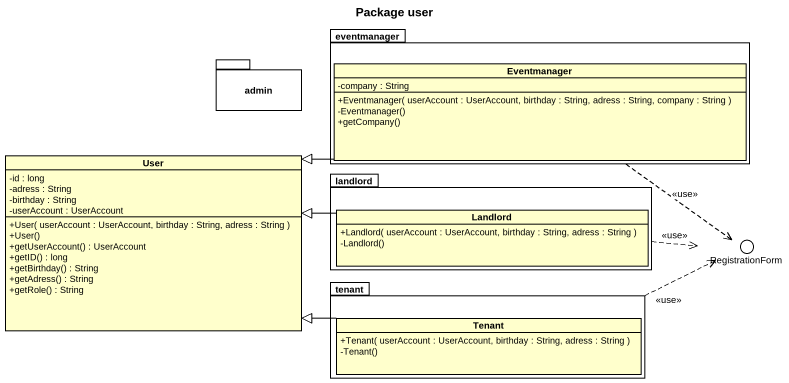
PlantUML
@startuml
title Package user
allowmixing
hide circle
hide empty members
skinparam classAttributeIconSize 0
package eventmanager {
  class Eventmanager {
    -company : String
    +Eventmanager( userAccount : UserAccount, birthday : String, adress : String, company : String )
    -Eventmanager()
    +getCompany()
  }
}
package admin {
}
class User {
  -id : long
  -adress : String
  -birthday : String
  -userAccount : UserAccount
  +User( userAccount : UserAccount, birthday : String, adress : String )
  +User()
  +getUserAccount() : UserAccount
  +getID() : long
  +getBirthday() : String
  +getAdress() : String
  +getRole() : String
}
package landlord {
  class Landlord {
    +Landlord( userAccount : UserAccount, birthday : String, adress : String )
    -Landlord()
  }
}
() RegistrationForm
package tenant {
  class Tenant {
    +Tenant( userAccount : UserAccount, birthday : String, adress : String )
    -Tenant()
  }
}
eventmanager ..> RegistrationForm : <<use>>
Eventmanager -left-|> User
landlord .right.> RegistrationForm : <<use>>
Landlord -left-|> User
tenant .right.> RegistrationForm : <<use>>
Tenant -left-|> User
@enduml
